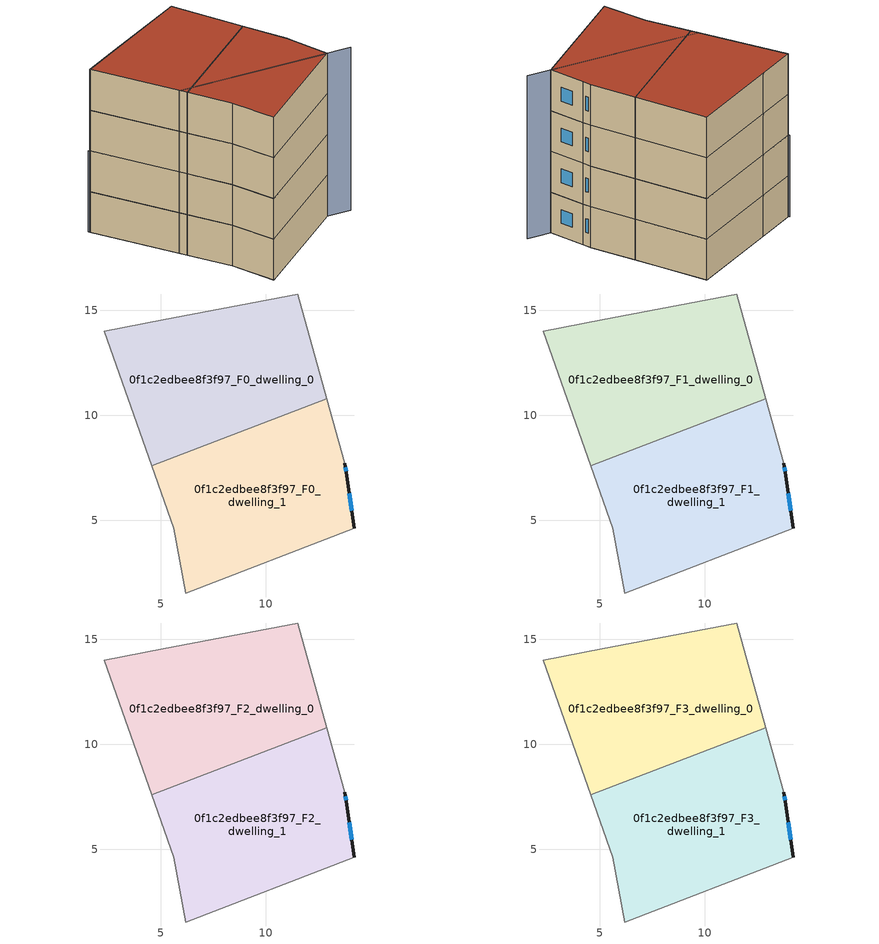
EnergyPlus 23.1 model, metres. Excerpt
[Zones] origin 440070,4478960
0f1c2edbee8f3f97_F0_dwelling_0
 floor ground (EU_floor_Construction): 12.91,10.79 11.52,15.79 5.12,14.56 2.3,14 4.55,7.59 z0
 wall adiabatic (EU_wall_Construction): 4.55,7.59 2.3,14 5.12,14.56 11.52,15.79 12.91,10.79 z0:3
 wall to 0f1c2edbee8f3f97_F0_dwelling_1 (EU_wall_Construction): 12.91,10.79 4.55,7.59 z0:3
0f1c2edbee8f3f97_F0_dwelling_1
 floor ground (EU_floor_Construction): 14.22,4.61 13.85,7.13 13.77,7.72 12.91,10.79 4.55,7.59 5.6,4.62 6.18,1.53 z0
 wall outside (EU_wall_Construction): 13.77,7.72 13.85,7.13 14.22,4.61 z0:3
 wall adiabatic (EU_wall_Construction): 14.22,4.61 6.18,1.53 5.6,4.62 4.55,7.59 / 12.91,10.79 13.77,7.72 z0:3
 window (EU_Window_Construction): 13.79,7.52 13.82,7.33 / 13.97,6.29 14.1,5.44 z0.99:2.01
0f1c2edbee8f3f97_F1_dwelling_0
 floor to 0f1c2edbee8f3f97_F0_dwelling_0 (EU_floor_Construction): 12.91,10.79 11.51,15.79 5.12,14.56 2.3,14 4.55,7.59 z3
 wall adiabatic (EU_wall_Construction): 4.55,7.59 2.3,14 5.12,14.56 11.52,15.79 12.91,10.79 z3:6
 wall to 0f1c2edbee8f3f97_F1_dwelling_1 (EU_wall_Construction): 12.91,10.79 4.55,7.59 z3:6
0f1c2edbee8f3f97_F1_dwelling_1
 floor to 0f1c2edbee8f3f97_F0_dwelling_1 (EU_floor_Construction): 14.21,4.61 13.85,7.13 13.76,7.72 12.91,10.79 4.55,7.59 5.6,4.62 6.18,1.53 z3
 wall outside (EU_wall_Construction): 13.77,7.72 13.85,7.13 14.22,4.61 z3:6
 wall adiabatic (EU_wall_Construction): 14.22,4.61 6.18,1.53 5.6,4.62 4.55,7.59 / 12.91,10.79 13.77,7.72 z3:6
 window (EU_Window_Construction): 13.79,7.52 13.82,7.33 / 13.97,6.29 14.1,5.44 z3.99:5.01
0f1c2edbee8f3f97_F2_dwelling_0
 floor to 0f1c2edbee8f3f97_F1_dwelling_0 (EU_floor_Construction): 12.91,10.79 11.51,15.79 5.12,14.56 2.3,14 4.55,7.59 z6
 wall adiabatic (EU_wall_Construction): 4.55,7.59 2.3,14 5.12,14.56 11.52,15.79 12.91,10.79 z6:9
 wall to 0f1c2edbee8f3f97_F2_dwelling_1 (EU_wall_Construction): 12.91,10.79 4.55,7.59 z6:9
0f1c2edbee8f3f97_F2_dwelling_1
 floor to 0f1c2edbee8f3f97_F1_dwelling_1 (EU_floor_Construction): 14.21,4.61 13.85,7.13 13.76,7.72 12.91,10.79 4.55,7.59 5.6,4.62 6.18,1.53 z6
 wall outside (EU_wall_Construction): 13.77,7.72 13.85,7.13 14.22,4.61 z6:9
 wall adiabatic (EU_wall_Construction): 14.22,4.61 6.18,1.53 5.6,4.62 4.55,7.59 / 12.91,10.79 13.77,7.72 z6:9
 window (EU_Window_Construction): 13.79,7.52 13.82,7.33 / 13.97,6.29 14.1,5.44 z6.99:8.01
0f1c2edbee8f3f97_F3_dwelling_0
 floor to 0f1c2edbee8f3f97_F2_dwelling_0 (EU_floor_Construction): 12.91,10.79 11.51,15.79 5.12,14.56 2.3,14 4.55,7.59 z9
 wall adiabatic (EU_wall_Construction): 4.55,7.59 2.3,14 5.12,14.56 11.52,15.79 12.91,10.79 z9:12
 wall to 0f1c2edbee8f3f97_F3_dwelling_1 (EU_wall_Construction): 12.91,10.79 4.55,7.59 z9:12
 roof outside (EU_roof_Construction): 11.52,15.79 12.91,10.79 4.55,7.59 2.3,14 5.12,14.56 z12
0f1c2edbee8f3f97_F3_dwelling_1
 floor to 0f1c2edbee8f3f97_F2_dwelling_1 (EU_floor_Construction): 14.21,4.61 13.85,7.13 13.76,7.72 12.91,10.79 4.55,7.59 5.6,4.62 6.18,1.53 z9
 wall outside (EU_wall_Construction): 13.77,7.72 13.85,7.13 14.22,4.61 z9:12
 wall adiabatic (EU_wall_Construction): 14.22,4.61 6.18,1.53 5.6,4.62 4.55,7.59 / 12.91,10.79 13.77,7.72 z9:12
 window (EU_Window_Construction): 13.79,7.52 13.82,7.33 / 13.97,6.29 14.1,5.44 z9.99:11.01
 roof outside (EU_roof_Construction): 12.91,10.79 13.77,7.72 13.85,7.13 14.22,4.61 6.18,1.53 5.6,4.62 4.55,7.59 z12
shading: 4.36,8.11 15.75,4.06 z0:12; 2.27,14.1 6.74,2.04 / 13.76,7.72 11.51,15.79 z0:6
[Building]
EU S2 Campaign: North Axis=0; Terrain=City; Solar Distribution=FullExterior
[Site:Location]
Madrid: Latitude=40.5; Longitude=-3.5; Time Zone=1; Elevation=609
[SizingPeriod:WeatherFileDays]
AnnualSizingPeriod: Begin Month=1; Begin Day of Month=1; End Month=12; End Day of Month=31; Day of Week for Start Day=Monday; Use Weather File Daylight Saving Period=No; Use Weather File Rain and Snow Indicators=No
[MATERIAL]
EU_InternalMass_Material: Roughness=MediumRough; Thickness=0.1; Conductivity=1; Density=1800; Specific Heat=900; Thermal Absorptance=0.9; Solar Absorptance=0.7; Visible Absorptance=0.7
[MATERIAL:NOMASS] Roughness=MediumRough; Thermal Absorptance=0.9; Solar Absorptance=0.7; Visible Absorptance=0.7
Name | Thermal Resistance
EU_wall_NoMass | 0.609216
EU_roof_NoMass | 0.513268
EU_floor_NoMass | 0.568163
[WINDOWMATERIAL:SIMPLEGLAZINGSYSTEM]
EU_Window_SimpleGlazing: UFactor=5.50606; Solar Heat Gain Coefficient=0.85; Visible Transmittance=0.85
[CONSTRUCTION]
EU_wall_Construction: EU_wall_NoMass
EU_roof_Construction: EU_roof_NoMass
EU_floor_Construction: EU_floor_NoMass
EU_InternalMass_Construction: EU_InternalMass_Material
EU_Window_Construction: EU_Window_SimpleGlazing
[ZONE] Type=1; Multiplier=1; Ceiling Height=autocalculate; Floor Area=autocalculate; Part of Total Floor Area=Yes
Name | Volume
0f1c2edbee8f3f97_F0_dwelling_0; 0f1c2edbee8f3f97_F1_dwelling_0; 0f1c2edbee8f3f97_F2_dwelling_0; 0f1c2edbee8f3f97_F3_dwelling_0 | 164.027
0f1c2edbee8f3f97_F0_dwelling_1 | 164.024
0f1c2edbee8f3f97_F1_dwelling_1; 0f1c2edbee8f3f97_F2_dwelling_1; 0f1c2edbee8f3f97_F3_dwelling_1 | 164.023
[INTERNALMASS] Construction=EU_InternalMass_Construction
Name | Zone or ZoneList | Surface Area
0f1c2edbee8f3f97_F0_dwelling_0_EU_InternalMass | 0f1c2edbee8f3f97_F0_dwelling_0 | 54.6755
0f1c2edbee8f3f97_F0_dwelling_1_EU_InternalMass | 0f1c2edbee8f3f97_F0_dwelling_1 | 54.6745
0f1c2edbee8f3f97_F1_dwelling_0_EU_InternalMass | 0f1c2edbee8f3f97_F1_dwelling_0 | 54.6755
0f1c2edbee8f3f97_F1_dwelling_1_EU_InternalMass | 0f1c2edbee8f3f97_F1_dwelling_1 | 54.6745
0f1c2edbee8f3f97_F2_dwelling_0_EU_InternalMass | 0f1c2edbee8f3f97_F2_dwelling_0 | 54.6755
0f1c2edbee8f3f97_F2_dwelling_1_EU_InternalMass | 0f1c2edbee8f3f97_F2_dwelling_1 | 54.6745
0f1c2edbee8f3f97_F3_dwelling_0_EU_InternalMass | 0f1c2edbee8f3f97_F3_dwelling_0 | 54.6755
0f1c2edbee8f3f97_F3_dwelling_1_EU_InternalMass | 0f1c2edbee8f3f97_F3_dwelling_1 | 54.6745
[OTHEREQUIPMENT] Fuel Type=Electricity; Design Level Calculation Method=Watts/Area; Power per Zone Floor Area=1; Fraction Latent=0; Fraction Radiant=0; Fraction Lost=0; Carbon Dioxide Generation Rate=0; EndUse Subcategory=EU_Step8_InternalGains
Name | Zone or ZoneList or Space or SpaceList | Schedule
EU_Step8_InternalGain_0f1c2edbee8f3f97_F0_dwelling_0_f000 | 0f1c2edbee8f3f97_F0_dwelling_0 | EU_Step8_GainSchedule_0f1c2edbee8f3f97_F0_dwelling_0_f000
EU_Step8_InternalGain_0f1c2edbee8f3f97_F0_dwelling_1_f000 | 0f1c2edbee8f3f97_F0_dwelling_1 | EU_Step8_GainSchedule_0f1c2edbee8f3f97_F0_dwelling_1_f000
EU_Step8_InternalGain_0f1c2edbee8f3f97_F1_dwelling_0_f000 | 0f1c2edbee8f3f97_F1_dwelling_0 | EU_Step8_GainSchedule_0f1c2edbee8f3f97_F1_dwelling_0_f000
EU_Step8_InternalGain_0f1c2edbee8f3f97_F1_dwelling_1_f000 | 0f1c2edbee8f3f97_F1_dwelling_1 | EU_Step8_GainSchedule_0f1c2edbee8f3f97_F1_dwelling_1_f000
EU_Step8_InternalGain_0f1c2edbee8f3f97_F2_dwelling_0_f000 | 0f1c2edbee8f3f97_F2_dwelling_0 | EU_Step8_GainSchedule_0f1c2edbee8f3f97_F2_dwelling_0_f000
EU_Step8_InternalGain_0f1c2edbee8f3f97_F2_dwelling_1_f000 | 0f1c2edbee8f3f97_F2_dwelling_1 | EU_Step8_GainSchedule_0f1c2edbee8f3f97_F2_dwelling_1_f000
EU_Step8_InternalGain_0f1c2edbee8f3f97_F3_dwelling_0_f000 | 0f1c2edbee8f3f97_F3_dwelling_0 | EU_Step8_GainSchedule_0f1c2edbee8f3f97_F3_dwelling_0_f000
EU_Step8_InternalGain_0f1c2edbee8f3f97_F3_dwelling_1_f000 | 0f1c2edbee8f3f97_F3_dwelling_1 | EU_Step8_GainSchedule_0f1c2edbee8f3f97_F3_dwelling_1_f000
[ZONEVENTILATION:DESIGNFLOWRATE] Schedule=EU_AlwaysOn; Design Flow Rate Calculation Method=AirChanges/Hour; Air Changes per Hour=0.752966; Ventilation Type=Natural; Fan Pressure Rise=0; Fan Total Efficiency=1; Constant Term Coefficient=1; Temperature Term Coefficient=0; Velocity Term Coefficient=0; Velocity Squared Term Coefficient=0; Minimum Indoor Temperature=-100; Maximum Indoor Temperature=100; Delta Temperature=-100; Minimum Outdoor Temperature=-100; Maximum Outdoor Temperature=100; Maximum Wind Speed=40
Name | Zone or ZoneList or Space or SpaceList
EU_ConstantAir_0f1c2edbee8f3f97_F0_dwelling_0 | 0f1c2edbee8f3f97_F0_dwelling_0
EU_ConstantAir_0f1c2edbee8f3f97_F0_dwelling_1 | 0f1c2edbee8f3f97_F0_dwelling_1
EU_ConstantAir_0f1c2edbee8f3f97_F1_dwelling_0 | 0f1c2edbee8f3f97_F1_dwelling_0
EU_ConstantAir_0f1c2edbee8f3f97_F1_dwelling_1 | 0f1c2edbee8f3f97_F1_dwelling_1
EU_ConstantAir_0f1c2edbee8f3f97_F2_dwelling_0 | 0f1c2edbee8f3f97_F2_dwelling_0
EU_ConstantAir_0f1c2edbee8f3f97_F2_dwelling_1 | 0f1c2edbee8f3f97_F2_dwelling_1
EU_ConstantAir_0f1c2edbee8f3f97_F3_dwelling_0 | 0f1c2edbee8f3f97_F3_dwelling_0
EU_ConstantAir_0f1c2edbee8f3f97_F3_dwelling_1 | 0f1c2edbee8f3f97_F3_dwelling_1
[HVACTEMPLATE:THERMOSTAT] Constant Heating Setpoint=20; Constant Cooling Setpoint=50
EU_HeatOnly_0f1c2edbee8f3f97_F0_dwelling_0; EU_HeatOnly_0f1c2edbee8f3f97_F0_dwelling_1; EU_HeatOnly_0f1c2edbee8f3f97_F1_dwelling_0; EU_HeatOnly_0f1c2edbee8f3f97_F1_dwelling_1; EU_HeatOnly_0f1c2edbee8f3f97_F2_dwelling_0; EU_HeatOnly_0f1c2edbee8f3f97_F2_dwelling_1; EU_HeatOnly_0f1c2edbee8f3f97_F3_dwelling_0; EU_HeatOnly_0f1c2edbee8f3f97_F3_dwelling_1
[HVACTEMPLATE:ZONE:IDEALLOADSAIRSYSTEM] System Availability Schedule=EU_AlwaysOn; Maximum Heating Supply Air Temperature=50; Minimum Cooling Supply Air Temperature=13; Maximum Heating Supply Air Humidity Ratio=0.0156; Minimum Cooling Supply Air Humidity Ratio=0.0077; Heating Limit=NoLimit; Cooling Limit=NoLimit; Heating Availability Schedule=EU_AlwaysOn; Cooling Availability Schedule=EU_CoolingOff; Dehumidification Control Type=ConstantSensibleHeatRatio; Cooling Sensible Heat Ratio=0.7; Dehumidification Setpoint=60; Humidification Control Type=None; Humidification Setpoint=30; Outdoor Air Method=None; Outdoor Air Flow Rate per Person=0.00944; Outdoor Air Flow Rate per Zone Floor Area=0; Outdoor Air Flow Rate per Zone=0; Demand Controlled Ventilation Type=None; Outdoor Air Economizer Type=NoEconomizer; Heat Recovery Type=None; Sensible Heat Recovery Effectiveness=0.7; Latent Heat Recovery Effectiveness=0.65
Name | Template Thermostat
0f1c2edbee8f3f97_F0_dwelling_0 | EU_HeatOnly_0f1c2edbee8f3f97_F0_dwelling_0
0f1c2edbee8f3f97_F0_dwelling_1 | EU_HeatOnly_0f1c2edbee8f3f97_F0_dwelling_1
0f1c2edbee8f3f97_F1_dwelling_0 | EU_HeatOnly_0f1c2edbee8f3f97_F1_dwelling_0
0f1c2edbee8f3f97_F1_dwelling_1 | EU_HeatOnly_0f1c2edbee8f3f97_F1_dwelling_1
0f1c2edbee8f3f97_F2_dwelling_0 | EU_HeatOnly_0f1c2edbee8f3f97_F2_dwelling_0
0f1c2edbee8f3f97_F2_dwelling_1 | EU_HeatOnly_0f1c2edbee8f3f97_F2_dwelling_1
0f1c2edbee8f3f97_F3_dwelling_0 | EU_HeatOnly_0f1c2edbee8f3f97_F3_dwelling_0
0f1c2edbee8f3f97_F3_dwelling_1 | EU_HeatOnly_0f1c2edbee8f3f97_F3_dwelling_1
[SIZING:ZONE] Zone Cooling Design Supply Air Temperature Input Method=SupplyAirTemperature; Zone Cooling Design Supply Air Temperature=13; Zone Heating Design Supply Air Temperature Input Method=SupplyAirTemperature; Zone Heating Design Supply Air Temperature=50; Zone Cooling Design Supply Air Humidity Ratio=0.008; Zone Heating Design Supply Air Humidity Ratio=0.008; Cooling Design Air Flow Method=DesignDay; Cooling Design Air Flow Rate=0; Cooling Minimum Air Flow per Zone Floor Area=0.000762; Cooling Minimum Air Flow=0; Cooling Minimum Air Flow Fraction=0.2; Heating Design Air Flow Method=DesignDay; Heating Design Air Flow Rate=0; Heating Maximum Air Flow per Zone Floor Area=0.002032; Heating Maximum Air Flow=0.141576; Heating Maximum Air Flow Fraction=0.3; Account for Dedicated Outdoor Air System=No; Dedicated Outdoor Air System Control Strategy=NeutralSupplyAir; Dedicated Outdoor Air Low Setpoint Temperature for Design=autosize; Dedicated Outdoor Air High Setpoint Temperature for Design=autosize; Zone Load Sizing Method=Sensible Load Only No Latent Load; Zone Latent Cooling Design Supply Air Humidity Ratio Input Method=HumidityRatioDifference; Zone Cooling Design Supply Air Humidity Ratio Difference=0.005; Zone Latent Heating Design Supply Air Humidity Ratio Input Method=HumidityRatioDifference; Zone Humidification Design Supply Air Humidity Ratio Difference=0.005
0f1c2edbee8f3f97_F0_dwelling_0; 0f1c2edbee8f3f97_F0_dwelling_1; 0f1c2edbee8f3f97_F1_dwelling_0; 0f1c2edbee8f3f97_F1_dwelling_1; 0f1c2edbee8f3f97_F2_dwelling_0; 0f1c2edbee8f3f97_F2_dwelling_1; 0f1c2edbee8f3f97_F3_dwelling_0; 0f1c2edbee8f3f97_F3_dwelling_1
[SCHEDULE:CONSTANT]
Name | Hourly Value
EU_AlwaysOn | 1
EU_CoolingOff | 0
[SCHEDULE:FILE] Column Number=1; Rows to Skip at Top=0; Number of Hours of Data=8760; Column Separator=Comma; Interpolate to Timestep=No; Minutes per Item=60; Adjust Schedule for Daylight Savings=Yes
Name | File
EU_Step8_GainSchedule_0f1c2edbee8f3f97_F0_dwelling_0_f000 | ../../schedules/0f1c2edbee8f3f97/0f1c2edbee8f3f97_F0_dwelling_0_f000_gain.csv
EU_Step8_GainSchedule_0f1c2edbee8f3f97_F0_dwelling_1_f000 | ../../schedules/0f1c2edbee8f3f97/0f1c2edbee8f3f97_F0_dwelling_1_f000_gain.csv
EU_Step8_GainSchedule_0f1c2edbee8f3f97_F1_dwelling_0_f000 | ../../schedules/0f1c2edbee8f3f97/0f1c2edbee8f3f97_F1_dwelling_0_f000_gain.csv
EU_Step8_GainSchedule_0f1c2edbee8f3f97_F1_dwelling_1_f000 | ../../schedules/0f1c2edbee8f3f97/0f1c2edbee8f3f97_F1_dwelling_1_f000_gain.csv
EU_Step8_GainSchedule_0f1c2edbee8f3f97_F2_dwelling_0_f000 | ../../schedules/0f1c2edbee8f3f97/0f1c2edbee8f3f97_F2_dwelling_0_f000_gain.csv
EU_Step8_GainSchedule_0f1c2edbee8f3f97_F2_dwelling_1_f000 | ../../schedules/0f1c2edbee8f3f97/0f1c2edbee8f3f97_F2_dwelling_1_f000_gain.csv
EU_Step8_GainSchedule_0f1c2edbee8f3f97_F3_dwelling_0_f000 | ../../schedules/0f1c2edbee8f3f97/0f1c2edbee8f3f97_F3_dwelling_0_f000_gain.csv
EU_Step8_GainSchedule_0f1c2edbee8f3f97_F3_dwelling_1_f000 | ../../schedules/0f1c2edbee8f3f97/0f1c2edbee8f3f97_F3_dwelling_1_f000_gain.csv
